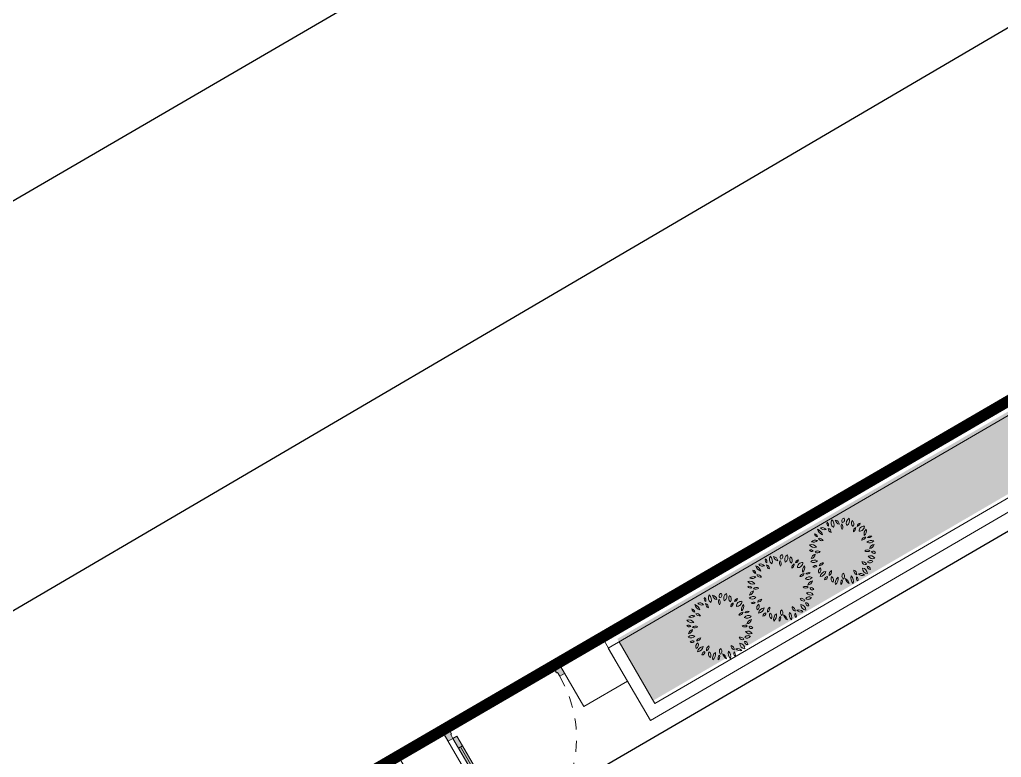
# Model space of a CAD drawing. Header units: millimetres. Extents: x 567980 to 569372, y 2065777 to 2066674.
# Drawn here: x 568846.56 to 568855.31, y 2066294.81 to 2066301.38 of the extents above; entities that cross this region are included whole.
import ezdxf

# ---------------------------------------------------------------- set-up
doc = ezdxf.new("R2010")
doc.units = ezdxf.units.MM
for name, pattern in [('ACAD_ISO10W100', [18.5, 12, -3, 0.5, -3]), ('CENTER', [3, 1.5, -0.5, 0.5, -0.5]), ('HIDDEN', [0.75, 0.5, -0.25])]:
    doc.linetypes.add(name, pattern=pattern)
for name, color, linetype, lineweight in [('boDnv', 54, 'Continuous', 25), ('E- RANH GIOI', 1, 'CENTER', 13), ('E- THAY', 9, 'Continuous', 20), ('E-Manh', 251, 'Continuous', 13), ('i_Cay', 114, 'Continuous', 13), ('i_Hatch', 250, 'Continuous', 13), ('LD-CUA', 146, 'Continuous', 13), ('LD-THAY', 9, 'Continuous', 13)]:
    doc.layers.add(name, color=color, linetype=linetype, lineweight=lineweight)
for name, color, linetype in [('datOBt', 42, 'Continuous'), ('LogDg', 7, 'Continuous'), ('loKBT', 42, 'Continuous'), ('TimDg', 222, 'Continuous'), ('ViaHeS', 32, 'Continuous')]:
    doc.layers.add(name, color=color, linetype=linetype)
doc.styles.add('rms', font='romans.shx', dxfattribs={"width": 0.7, "bigfont": 'vns.shx'})
doc.linetypes.add('ADL', pattern='A,0.125,-0.15,["++",rms,S=0.5,R=0,X=0,Y=-0.2245],-1.35,1.125', length=2.75)

# ---------------------------------------------------------------- blocks, each defined once
blk = doc.blocks.new('NEN')
at = {"layer": 'boDnv', "color": 10, "linetype": 'ADL', "ltscale": 0.25}
blk.add_lwpolyline([(230.3915, -76.6469), (232.2503, -70.4192), (219.1656, -44.2576), (213.4368, -42.5477), (99.3797, -108.9057), (97.5209, -115.1334), (110.6056, -141.295), (116.3344, -143.0049)], close=True, dxfattribs=at)
at = {"layer": 'datOBt'}
blk.add_lwpolyline([(231.2365, -77.3122), (233.3217, -70.3259), (219.8664, -43.4232), (213.308, -41.4657), (98.5347, -108.2404), (96.4495, -115.2267), (109.9048, -142.1294), (116.4632, -144.0869)], close=True, dxfattribs=at)
at = {"layer": 'LogDg'}
blk.add_lwpolyline([(191.7606, -50.5311), (96.9169, -106.1125, 0.395833), (93.785, -116.6059), (107.2314, -143.4907, 0.432836), (118.4094, -146.827), (234.309, -78.9954, 0.395833), (237.4409, -68.502), (223.9946, -41.6172, 0.432836), (212.8165, -38.2809), (191.7606, -50.5311)], format="xyb", dxfattribs=at)
at = {"layer": 'loKBT'}
blk.add_lwpolyline([(160.2174, -72.3537), (149.4129, -78.6397), (159.4705, -95.9268), (170.2749, -89.6408)], close=True, dxfattribs=at)
at = {"layer": 'TimDg', "linetype": 'ACAD_ISO10W100', "ltscale": 0.75}
blk.add_lwpolyline([(-358.6333, -282.0393), (-15.3185, -166.8246, 0.050829), (-9.7768, -164.3141), (222.7353, -29.0394)], format="xyb", dxfattribs=at)
at = {"layer": 'ViaHeS'}
blk.add_lwpolyline([(231.2365, -77.3122), (233.3217, -70.3259), (219.8664, -43.4232), (213.308, -41.4657), (98.5347, -108.2404), (96.4495, -115.2267), (109.9048, -142.1294), (116.4632, -144.0869)], close=True, dxfattribs=at)
blk = doc.blocks.new('BT-02')
at = {"layer": 'E- RANH GIOI', "ltscale": 0.05, "const_width": 100}
blk.add_lwpolyline([(7621197.6, 979879), (7753982.3, 979879), (7758666.7, 974889), (7756768.1, 944869), (7751452.5, 939879), (7618667.8, 939879), (7613983.4, 944869), (7615882, 974889), (7621197.6, 979879)], dxfattribs=at)
at = {"layer": 'loKBT'}
blk.add_line((7692560.1, 979879), (7680060.1, 979879), dxfattribs=at)
blk.add_lwpolyline([(7692560.1, 959879), (7692560.1, 979879), (7680060.1, 979879), (7680060.1, 959879), (7692560.1, 959879)], dxfattribs=at)
for points in [[(7692560.1, 979879), (7680060.1, 979879), (7680060.1, 959879), (7692560.1, 959879)], [(7680060.1, 959879), (7692560.1, 959879), (7692560.1, 979879), (7680060.1, 979879)]]:
    blk.add_lwpolyline(points, close=True, dxfattribs=at)
blk = doc.blocks.new('*U462')
h = blk.add_hatch(color=254)
h.dxf.hatch_style = 1
h.paths.add_polyline_path([(21.7, 894.5), (21.7, 1064.1), (50, 1064.1), (50, 1035.9), (27.4, 1035.9), (27.4, 894.5)])
h = blk.add_hatch(color=253)
h.dxf.hatch_style = 1
h.paths.add_polyline_path([(50, 100), (90, 100), (90, 0), (50, 0)])
h.paths.add_polyline_path([(50, 1000), (90, 1000), (90, 1100), (50, 1100)])
h = blk.add_hatch(color=254)
h.dxf.hatch_style = 1
h.paths.add_polyline_path([(90, 100), (50, 100), (50, 1000), (90, 1000)])
h = blk.add_hatch(color=253)
h.dxf.hatch_style = 1
h.paths.add_polyline_path([(0, 0), (50, 0), (50, -40), (60, -40), (60, -110), (0, -110)])
h = blk.add_hatch(color=253)
h.dxf.hatch_style = 1
h.paths.add_polyline_path([(1200, 0), (1150, 0), (1150, -40), (1140, -40), (1140, -110), (1200, -110)])
for p, q in [((70, 100), (70, 1000)), ((90, 1000), (90, 100))]:
    blk.add_line(p, q)
for points in [[(21.7, 894.5), (21.7, 1064.1), (50, 1064.1), (50, 1035.9), (27.4, 1035.9), (27.4, 894.5)], [(90, 100), (50, 100), (50, 1000), (90, 1000)], [(0, 0), (50, 0), (50, -40), (60, -40), (60, -110), (0, -110)], [(1200, 0), (1150, 0), (1150, -40), (1140, -40), (1140, -110), (1200, -110)]]:
    blk.add_lwpolyline(points, close=True)
for points in [[(50, 1000), (90, 1000), (90, 1100), (50, 1100), (50, 1000)], [(50, 1002.9), (50, 100)], [(50, 100), (90, 100), (90, 0), (50, 0), (50, 100)]]:
    blk.add_lwpolyline(points)
at = {"linetype": 'HIDDEN', "ltscale": 30}
blk.add_arc((50, 0), 1100, 0, 90, dxfattribs=at)
blk = doc.blocks.new('mb-cay40')
at = {"color": 0, "linetype": 'ByBlock'}
for centre, radius, start, end in [((-427, 694), 54.1, 146.8151, 244.0193), ((-496, 675), 54.1, 326.8151, 64.0193), ((-300, 710), 100, 149.4737, 231.7586), ((-448, 683), 100, 329.4737, 51.7586), ((-231, 779), 98.1, 192.306, 259.6849), ((-344, 662), 98.1, 12.306, 79.6849), ((-136, 737), 62.9, 125.4093, 202.7101), ((-231, 764), 62.9, 305.4093, 22.7101), ((16, 684), 137, 133.8117, 194.3077), ((-211, 749), 137, 313.8117, 14.3077), ((113, 711), 137, 163.4642, 212.7906), ((-134, 676), 137, 343.4642, 32.7906), ((-542, 597), 98.1, 183.3189, 263.1904), ((-651, 494), 98.1, 3.3189, 83.1904), ((-554, 556), 69.9, 25.4537, 116.6852), ((-522, 648), 69.9, 205.4537, 296.6852), ((-390, 597), 66.9, 168.8066, 257.6391), ((-470, 545), 66.9, 348.8066, 77.6391), ((-148, 638), 79.7, 145.5248, 220.8327), ((-273, 631), 79.7, 325.5248, 40.8327), ((49, 562), 68.8, 103.8914, 198.9039), ((-33, 607), 68.8, 283.8914, 18.9039), ((138, 616), 80.6, 104.1004, 168.465), ((40, 710), 80.6, 284.1004, 348.465), ((230, 506), 141, 100.3005, 160.4476), ((72, 692), 141, 280.3005, 340.4476), ((260, 521), 76.9, 122.5817, 207.18), ((150, 551), 76.9, 302.5817, 27.18), ((-680, 301), 102, 69.7201, 135.6489), ((-718, 468), 102, 249.7201, 315.6489), ((-654, 503), 44.2, 163.4933, 274.4697), ((-693, 471), 44.2, 343.4933, 94.4697), ((-620, 357), 75.8, 22.5723, 98.3335), ((-561, 461), 75.8, 202.5723, 278.3335), ((213, 369), 79.6, 86.0282, 161.3698), ((143, 474), 79.6, 266.0282, 341.3698), ((320, 284), 110, 64.7353, 140.5781), ((282, 453), 110, 244.7353, 320.5781), ((300, 426), 53.5, 59.9815, 155.6676), ((278, 494), 53.5, 239.9815, 335.6676), ((-767, 152), 75.6, 44.2576, 108.5927), ((-736, 277), 75.6, 224.2576, 288.5927), ((-743, 226), 96, 30.9482, 110.5784), ((-695, 365), 96, 210.9482, 290.5784), ((-638, 119), 83.9, 60.5095, 129.292), ((-649, 257), 83.9, 240.5095, 309.292), ((243, 141), 78, 58.8748, 131.2135), ((232, 267), 78, 238.8748, 311.2135), ((359, 242), 79.1, 90.2529, 173.5221), ((280, 330), 79.1, 270.2529, 353.5221), ((344, 142), 53.6, 28.1981, 112.1918), ((371, 217), 53.6, 208.1981, 292.1918), ((-787, 176), 111, 280.8762, 345.4479), ((-659, 40), 111, 100.8762, 165.4479), ((-690, -39), 87.4, 54.9745, 151.3792), ((-716, 74), 87.4, 234.9745, 331.3792), ((159, -75), 77.3, 28.8072, 103.9199), ((208, 37), 77.3, 208.8072, 283.9199), ((314, -59), 90.4, 71.3712, 141.7535), ((272, 83), 90.4, 251.3712, 321.7535), ((293, 25), 97.6, 29.1952, 106.7189), ((350, 166), 97.6, 209.1952, 286.7189), ((-675, -123), 70, 71.8192, 140.0818), ((-707, -12), 70, 251.8192, 320.0818), ((-557, -163), 78, 113.4753, 203.456), ((-660, -123), 78, 293.4753, 23.456), ((-617, 21), 75, 267.1724, 337.2365), ((-551, -83), 75, 87.1724, 157.2365), ((-605, -147), 107, 271.6328, 352.0268), ((-496, -269), 107, 91.6328, 172.0268), ((-342, -221), 95.9, 122.8873, 186.7253), ((-489, -152), 95.9, 302.8873, 6.7253), ((-19, -211), 70.3, 353.65, 74.6514), ((70, -151), 70.3, 173.65, 254.6514), ((133, -213), 116, 6.5487, 76.8911), ((275, -87), 116, 186.5487, 256.8911), ((243, -118), 50.7, 359.2557, 87.6287), ((296, -68), 50.7, 179.2557, 267.6287), ((-473, -294), 49.3, 76.5419, 193.4774), ((-509, -257), 49.3, 256.5419, 13.4774), ((-314, -281), 91.1, 159.117, 230.3606), ((-457, -318), 91.1, 339.117, 50.3606), ((-220, -348), 109, 122.117, 201.7275), ((-379, -297), 109, 302.117, 21.7275), ((-170, -364), 62.5, 129.7475, 206.0709), ((-267, -343), 62.5, 309.7475, 26.0709), ((-133, -236), 75.4, 148.7877, 221.5977), ((-253, -247), 75.4, 328.7877, 41.5977), ((-160, -372), 84.6, 5.3196, 80.419), ((-61, -281), 84.6, 185.3196, 260.419), ((100, -278), 148, 165.2071, 218.3217), ((-159, -332), 148, 345.2071, 38.3217), ((110, -276), 64.3, 156.7754, 231.288), ((11, -301), 64.3, 336.7754, 51.288), ((113, -290), 96.7, 38.6962, 106.2415), ((162, -137), 96.7, 218.6962, 286.2415)]:
    blk.add_arc(centre, radius, start, end, dxfattribs=at)
blk = doc.blocks.new('SAN VUON BT A-BT1')
at = {"layer": 'i_Hatch', "true_color": 0x46cb3a, "transparency": 33554687}
h = blk.add_hatch(dxfattribs=at)
h.set_pattern_fill('CROSS', color=95, scale=300, double=1)
h.set_pattern_definition([(0, (2832.47, -202892.13), (75, 75), [37.5, -112.5]), (90, (2851.22, -202910.88), (-75, 75), [37.5, -112.5])])
h.paths.add_polyline_path([(7163776.9, 841296.9), (7151496.9, 841296.9), (7151496.9, 841006.9), (7163486.9, 841006.9), (7163486.9, 821856.9), (7163776.9, 821856.9)])
h.paths.add_polyline_path([(7158157.3, 822152.4), (7151786.9, 822152.4), (7151786.9, 839436.9), (7151496.9, 839436.9), (7151496.9, 821856.9), (7151496.9, 821516.9), (7158157.3, 821516.9)])
at = {"layer": 'E- RANH GIOI', "ltscale": 0.1, "const_width": 100}
blk.add_lwpolyline([(7151386.9, 821436.9), (7163886.9, 821436.9), (7163886.9, 841436.9), (7151386.9, 841436.9)], close=True, dxfattribs=at)
at = {"layer": 'E-Manh'}
for p, q in [((7158267.3, 822292.4), (7151896.9, 822292.4)), ((7158267.3, 821546.9), (7158267.3, 822292.4)), ((7158157.3, 822182.4), (7151786.9, 822182.4)), ((7158157.3, 822182.4), (7158157.3, 821546.9)), ((7158267.3, 821886.9), (7158267.3, 821882.4))]:
    blk.add_line(p, q, dxfattribs=at)
blk.add_lwpolyline([(7151496.9, 841326.9), (7151496.9, 821546.9), (7158267.3, 821546.9)], dxfattribs=at)
for points in [[(7158717.3, 821436.9), (7158267.3, 821436.9), (7158267.3, 821886.9), (7158717.3, 821886.9)], [(7160368.3, 821436.9), (7159918.3, 821436.9), (7159918.3, 821886.9), (7160368.3, 821886.9)]]:
    blk.add_lwpolyline(points, close=True, dxfattribs=at)
at = {"layer": 'i_Cay', "xscale": 0.5, "yscale": 0.5, "zscale": 0.5}
for p in [(7156771.3, 821758.8), (7157414.3, 821783.8), (7156133.3, 821753.8)]:
    blk.add_blockref('mb-cay40', p, dxfattribs=at)
at = {"layer": 'LD-CUA', "xscale": -1}
blk.add_blockref('*U462', (7159918.3, 821546.9), dxfattribs=at)
blk = doc.blocks.new('MBT1 BT1')
at = {"layer": 'E- RANH GIOI', "ltscale": 0.1, "const_width": 100}
blk.add_lwpolyline([(7075416.3, 1014867.5), (7087916.3, 1014867.5), (7087916.3, 1034867.5), (7075416.3, 1034867.5)], close=True, dxfattribs=at)
at = {"layer": 'E- THAY'}
blk.add_blockref('SAN VUON BT A-BT1', (-75970.5, 193430.5), dxfattribs=at)

msp = doc.modelspace()

# ---------------------------------------------------------------- block references
at = {"layer": 'boDnv'}
msp.add_blockref('NEN', (568697.4807, 2066371.6973), dxfattribs=at)

# ---------------------------------------------------------------- next in the draw order: block references
at = {"layer": 'loKBT', "xscale": 0.001000000000001394, "yscale": 0.001000000000001394, "zscale": 0.001000000000001394, "rotation": 30.1906983248881}
msp.add_blockref('BT-02', (562701.3455, 2061583.9472, -0.0003), dxfattribs=at)

# ---------------------------------------------------------------- next in the draw order: block references
at = {"layer": 'LD-THAY', "xscale": 0.001000000000001394, "yscale": 0.001000000000001394, "zscale": 0.001000000000001394, "rotation": 210.1906985033857}
msp.add_blockref('MBT1 BT1', (574463.0239, 2070734.6337, -0.0003), dxfattribs=at)

# ---------------------------------------------------------------- next in the draw order: block references
at = {"layer": 'loKBT', "xscale": 0.001000000000001394, "yscale": 0.001000000000001394, "zscale": 0.001000000000001394, "rotation": 30.1906983248881}
msp.add_blockref('BT-02', (562701.3455, 2061583.9472, -0.0003), dxfattribs=at)

# ---------------------------------------------------------------- next in the draw order: block references
at = {"layer": 'LD-THAY', "xscale": 0.001000000000001394, "yscale": 0.001000000000001394, "zscale": 0.001000000000001394, "rotation": 210.1906985033857}
msp.add_blockref('MBT1 BT1', (574463.0239, 2070734.6337, -0.0003), dxfattribs=at)

doc.saveas('drawing.dxf')
